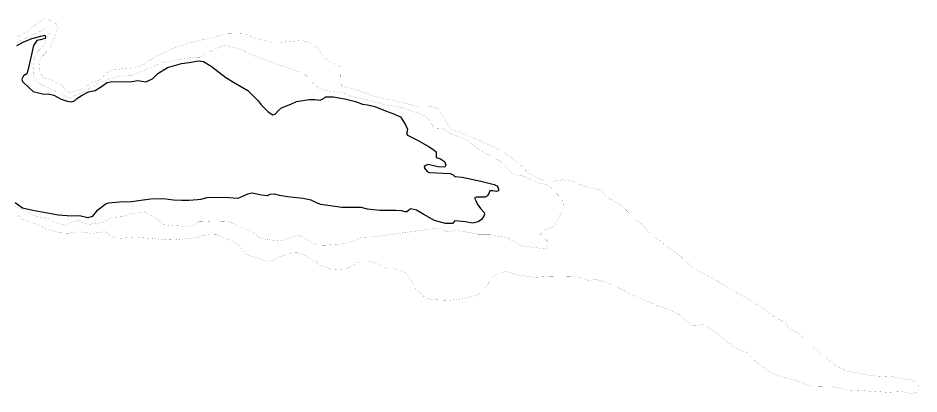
# Model space of a CAD drawing. Extents: x 523771 to 526655, y 3826081 to 3828982.
# Drawn here: x 525848 to 526655, y 3826774 to 3827111 of the extents above; entities that cross this region are included whole.
import ezdxf

# ---------------------------------------------------------------- set-up
doc = ezdxf.new("R2010")
doc.units = 0
doc.layers.get('0').update_dxf_attribs({"linetype": 'CONTINUOUS'})
doc.layers.add('DGX', color=2, linetype='CONTINUOUS')

msp = doc.modelspace()

# ---------------------------------------------------------------- linework, layer by layer
at = {"color": 5, "linetype": 'Continuous', "flags": 128}
msp.add_lwpolyline([(525846.96, 3827086.02), (525852.9, 3827089.17), (525860.38, 3827092.33), (525868.71, 3827094.56), (525872.24, 3827095.26), (525872.7, 3827093.68), (525872.52, 3827092.48), (525867.92, 3827091.31), (525864.94, 3827090.48), (525862.07, 3827086.07), (525860.21, 3827077.98), (525856.91, 3827063.81), (525855.93, 3827060.65), (525853.01, 3827058.98), (525851.47, 3827056.09), (525852.08, 3827053.86), (525853.24, 3827052.61), (525861.83, 3827044.86), (525871.26, 3827042.63), (525875.21, 3827042.99), (525880.27, 3827041.83), (525886.87, 3827038.12), (525892.17, 3827036.4), (525895.84, 3827035.84), (525898.58, 3827036.54), (525900.72, 3827038.58), (525905.61, 3827041.83), (525911.23, 3827044.57), (525917.22, 3827045.97), (525922.94, 3827049.35), (525928, 3827052.97), (525931.26, 3827053.58), (525938.78, 3827053.86), (525948.27, 3827053.63), (525953.62, 3827054.51), (525955.52, 3827054.88), (525962.49, 3827053.77), (525968.62, 3827056.37), (525973.37, 3827061.07), (525982.1, 3827066.45), (525994.52, 3827070.13), (526001.3, 3827071.01), (526009.42, 3827072.4), (526014.32, 3827071.94), (526021.05, 3827067.62), (526034.24, 3827057.59), (526041.09, 3827053.31), (526053.91, 3827045.79), (526062.98, 3827036.76), (526065.81, 3827033.19), (526072.17, 3827026.92), (526076.36, 3827024.13), (526078.4, 3827024.55), (526081.19, 3827028.03), (526083.97, 3827030.26), (526092.4, 3827033.51), (526097.37, 3827036.16), (526108.61, 3827037.92), (526113.78, 3827037.78), (526118.61, 3827037.27), (526122.04, 3827038.99), (526123.48, 3827040.15), (526127.29, 3827040.24), (526130.68, 3827040.15), (526141.99, 3827038.2), (526150.25, 3827036.06), (526156.4, 3827033.69), (526160.95, 3827033.08), (526167.59, 3827031.51), (526177.03, 3827027.74), (526183.77, 3827025.37), (526190.36, 3827022.17), (526194.92, 3827015.05), (526196.73, 3827011.25), (526196.08, 3827008.18), (526195.94, 3827007.3), (526196.83, 3827005.95), (526206.36, 3827001.2), (526216.17, 3826995.53), (526220.21, 3826992.84), (526222.53, 3826990.89), (526222.44, 3826987.27), (526222.53, 3826986), (526226.3, 3826984.61), (526229.78, 3826982.24), (526231.03, 3826979.09), (526230.29, 3826977.18), (526223.93, 3826977.69), (526215.38, 3826979.64), (526213.11, 3826978.81), (526211.67, 3826977.93), (526211.99, 3826976.44), (526214.73, 3826973.14), (526216.4, 3826972.58), (526234.89, 3826971.56), (526238.14, 3826970.26), (526238.56, 3826969.66), (526239.35, 3826968.78), (526245.64, 3826968.25), (526262.27, 3826964.82), (526274.31, 3826961.75), (526277.37, 3826960.21), (526278.3, 3826957.57), (526278.12, 3826956.08), (526276.17, 3826955.39), (526273.19, 3826955.99), (526270.59, 3826956.13), (526269.67, 3826953.76), (526268.41, 3826952.04), (526267.48, 3826950.98), (526266.14, 3826950.47), (526262.98, 3826950.47), (526261.03, 3826950.47), (526258.29, 3826950.47), (526256.71, 3826949.96), (526258.01, 3826947.43), (526258.98, 3826944.46), (526262, 3826940.23), (526265.49, 3826936.7), (526265.77, 3826935.45), (526265.03, 3826933.42), (526263.09, 3826930.36), (526259.9, 3826928.25), (526255.16, 3826927.13), (526248.44, 3826928.3), (526239.03, 3826929.16), (526237.05, 3826926.75), (526230.89, 3826926.96), (526220.81, 3826929.59), (526210.75, 3826935.15), (526204.8, 3826938.72), (526199.68, 3826939.89), (526197.95, 3826938.9), (526196.19, 3826937.35), (526194.72, 3826937.26), (526191.58, 3826938.29), (526186.13, 3826938.42), (526172, 3826938.47), (526160.95, 3826939.8), (526155.26, 3826941.05), (526147.5, 3826941.18), (526138.13, 3826941.27), (526119.22, 3826943.89), (526115.34, 3826945.23), (526110.68, 3826947.85), (526103, 3826949.15), (526089.25, 3826950.75), (526082.26, 3826951.87), (526077.69, 3826953.16), (526073.64, 3826952.73), (526071.1, 3826951.7), (526065.96, 3826952.17), (526057.86, 3826954.07), (526053.45, 3826953.21), (526047.72, 3826950.36), (526044.49, 3826949.24), (526040.83, 3826949.42), (526037.11, 3826949.98), (526022.42, 3826950.1), (526017.28, 3826949.72), (526011.55, 3826948.43), (526008.83, 3826947.99), (526001.11, 3826947.52), (525994.77, 3826947.52), (525987.23, 3826947.86), (525978.44, 3826948.81), (525967, 3826948.68), (525960.06, 3826947.65), (525949.62, 3826946.26), (525939.11, 3826945.83), (525929.23, 3826945.1), (525926.94, 3826944.41), (525918.37, 3826937.78), (525914.39, 3826933.17), (525910.77, 3826931.96), (525903.23, 3826933.81), (525895.94, 3826933.55), (525884.09, 3826934.45), (525871.41, 3826936.74), (525861.4, 3826938.42), (525852.05, 3826940.7), (525845.71, 3826945.31)], dxfattribs=at)
at = {"layer": 'DGX', "color": 5, "linetype": 'Continuous', "const_width": 0.075}
msp.add_lwpolyline([(525846.59, 3826935.55), (525852.18, 3826930.44), (525857.37, 3826928.8), (525864.16, 3826926.43), (525874.64, 3826921.69), (525877.32, 3826920.95), (525886.18, 3826918.54), (525893.38, 3826918.15), (525902.27, 3826919.66), (525914.18, 3826918.01), (525926.12, 3826919.54), (525935.29, 3826913.5), (525938.23, 3826913.6), (525953.19, 3826914.56), (525969.76, 3826913.36), (525979.44, 3826912.17), (525984.12, 3826912.58), (525990.06, 3826912.25), (526010.05, 3826914.55), (526013.51, 3826916.1), (526019.58, 3826916.86), (526025.87, 3826916.71), (526037.32, 3826912.34), (526045.54, 3826907.75), (526051.81, 3826899.99), (526054.7, 3826898.19), (526071.83, 3826892.94), (526077.9, 3826894.59), (526080.99, 3826896.8), (526091.06, 3826899.8), (526095.72, 3826900.68), (526098.15, 3826900.61), (526102.79, 3826899.45), (526114.91, 3826892.61), (526118.91, 3826889.59), (526126.7, 3826886.74), (526129.03, 3826885.5), (526141.82, 3826886.26), (526144.79, 3826887.75), (526155.17, 3826893.35), (526162.67, 3826893.19), (526172.93, 3826889.47), (526178.48, 3826886.79), (526178.95, 3826886.79), (526184.07, 3826886.67), (526186.44, 3826885.82), (526187.1, 3826885.74), (526196.12, 3826882.25), (526200.99, 3826873.94), (526202.55, 3826870.4), (526202.99, 3826869.48), (526205.07, 3826867.1), (526210.81, 3826862.09), (526211.52, 3826861.45), (526213.77, 3826860.27), (526216.6, 3826859.43), (526220.02, 3826858.68), (526232.7, 3826858.15), (526233.43, 3826858.07), (526243.84, 3826859.2), (526247.87, 3826859.66), (526258.91, 3826862.85), (526261.28, 3826863.95), (526266.43, 3826868.94), (526268.57, 3826872.16), (526272, 3826878.73), (526278.42, 3826882.19), (526285.11, 3826884.06), (526295.99, 3826880.79), (526307.26, 3826879.24), (526310.42, 3826878.76), (526321.28, 3826879.31), (526322.27, 3826879.08), (526346.44, 3826879.55), (526351.71, 3826878.34), (526356.99, 3826876.65), (526359.74, 3826875.21), (526361.62, 3826876.23), (526364.98, 3826876.78), (526365.28, 3826876.87), (526368.89, 3826875.67), (526376.03, 3826874.19), (526377.55, 3826873.36), (526390.13, 3826867.22), (526394.45, 3826864.91), (526403.61, 3826860.57), (526414.46, 3826856.05), (526421.88, 3826852.56), (526428.15, 3826850.67), (526435.47, 3826847.65), (526439.1, 3826846.15), (526450.53, 3826836.27), (526453.61, 3826835.62), (526457.37, 3826835.49), (526461.06, 3826836.66), (526474.63, 3826827.72), (526476.14, 3826826.86), (526486.47, 3826818.2), (526489.59, 3826815.66), (526502.45, 3826810.73), (526503.88, 3826807.67), (526508.09, 3826803.24), (526511.39, 3826801.21), (526520.7, 3826794.57), (526523.66, 3826792.83), (526532.26, 3826789.75), (526542.3, 3826787.22), (526558.16, 3826781.17), (526576.51, 3826780.83), (526576.93, 3826780.88), (526589.52, 3826777.98), (526606.84, 3826777.09), (526626.68, 3826775.83), (526638.69, 3826776.41), (526650.6, 3826774.37), (526654.16, 3826778.32), (526654.53, 3826782.5), (526648.66, 3826786.42), (526631.33, 3826789.64), (526613.92, 3826790.53), (526590.09, 3826794.79), (526581.55, 3826798.75), (526570.16, 3826807.73), (526568.89, 3826808.33), (526558.94, 3826816.4), (526556.93, 3826818.31), (526550.96, 3826824.38), (526548.7, 3826826.93), (526541.89, 3826831.02), (526537.77, 3826834.15), (526535.17, 3826838.09), (526534.01, 3826838.62), (526524.44, 3826843.59), (526522.12, 3826845.72), (526511.18, 3826853.47), (526508.21, 3826854.99), (526507.16, 3826855.89), (526487.43, 3826867.52), (526486.98, 3826867.81), (526476.79, 3826873.94), (526471.58, 3826876.66), (526456.74, 3826884.7), (526451.96, 3826887.87), (526445.57, 3826893.06), (526441.46, 3826897.3), (526438.44, 3826899.68), (526427.83, 3826906.94), (526422.06, 3826912.12), (526416.74, 3826915.29), (526414.62, 3826917.49), (526412.05, 3826919.66), (526406.25, 3826926.53), (526400.71, 3826930.38), (526391.72, 3826939.58), (526388.48, 3826942.39), (526387.52, 3826943.48), (526380.72, 3826947.47), (526375.39, 3826950.24), (526372.48, 3826953.76), (526370.27, 3826956.72), (526363.55, 3826958), (526356.53, 3826959.93), (526355.88, 3826959.6), (526355.24, 3826959.68), (526354.49, 3826960.09), (526352.59, 3826960.97), (526346.22, 3826964.07), (526336.97, 3826965.71), (526335.67, 3826965.94), (526327.08, 3826964.71), (526321.16, 3826964.6), (526314.19, 3826966.86), (526304.31, 3826972.55), (526296.66, 3826980.76), (526283, 3826990.61), (526277.72, 3826993.3), (526272.37, 3826996.22), (526262.52, 3827000.5), (526257.41, 3827002.62), (526251.12, 3827005.09), (526249.28, 3827005.86), (526242.93, 3827008.67), (526240.71, 3827009.49), (526236.39, 3827011.32), (526236.21, 3827011.43), (526235, 3827012.05), (526226.05, 3827026.54), (526224.44, 3827029.84), (526217.53, 3827031.84), (526206.74, 3827031.61), (526201.64, 3827032.69), (526198.97, 3827033.23), (526197.05, 3827033.94), (526188.97, 3827035.64), (526185.1, 3827037), (526175.58, 3827038.41), (526167.54, 3827040.57), (526165.36, 3827041.21), (526151.56, 3827046.52), (526149.33, 3827047.09), (526137.33, 3827049.81), (526137.38, 3827050.79), (526137.09, 3827059.19), (526137.36, 3827066.7), (526121.62, 3827075.17), (526119.56, 3827078.08), (526116.76, 3827084.23), (526114.03, 3827085.02), (526111.48, 3827087.42), (526109.03, 3827089.14), (526102.11, 3827090.54), (526081.86, 3827088.97), (526075.19, 3827089.06), (526072.82, 3827089.38), (526062.23, 3827092.31), (526060.21, 3827092.73), (526056.18, 3827094.37), (526051.77, 3827096.37), (526044.09, 3827096.75), (526031.12, 3827096.4), (526029.03, 3827095.61), (526023.43, 3827093.4), (526013.64, 3827091.24), (526013.22, 3827091.24), (526012.34, 3827091.12), (526005.71, 3827089.42), (526002.52, 3827088.88), (525994.58, 3827086.06), (525992.42, 3827085.61), (525986.77, 3827083.2), (525975.73, 3827078.38), (525970.4, 3827075.46), (525966.24, 3827072.98), (525961.67, 3827069.47), (525952.13, 3827066.05), (525943.25, 3827065.47), (525936.81, 3827064.73), (525936.42, 3827064.73), (525934.37, 3827064.55), (525930.02, 3827063.61), (525921.29, 3827055.61), (525919.65, 3827054.66), (525914.5, 3827053.15), (525913.75, 3827053.09), (525913.48, 3827052.94), (525908.67, 3827048.57), (525906.58, 3827047.45), (525898.42, 3827045.14), (525894.55, 3827043.98), (525891.8, 3827045.19), (525887.25, 3827050.91), (525879.16, 3827054.61), (525875.7, 3827056.07), (525871.55, 3827056.87), (525870.67, 3827057.32), (525867.8, 3827062.75), (525867.07, 3827065.4), (525867.56, 3827071.75), (525868.01, 3827073.88), (525869.4, 3827076.19), (525872.28, 3827079.16), (525877.04, 3827083.62), (525877.56, 3827085.07), (525880.55, 3827092.86), (525881.23, 3827094.61), (525882.49, 3827098.11), (525883.68, 3827103.08), (525883.81, 3827103.91), (525881.74, 3827106.09), (525872.04, 3827110.68), (525855.14, 3827097.89), (525854.45, 3827097.42), (525854.37, 3827097.38), (525847.6, 3827093.8)], dxfattribs=at)
at = {"layer": 'DGX', "color": 1, "linetype": 'Continuous', "const_width": 0.075}
msp.add_lwpolyline([(525845.37, 3827087.69), (525849.31, 3827089.92), (525851.43, 3827091.03), (525857.39, 3827094.17), (525859.37, 3827095.49), (525865.55, 3827097.51), (525870.01, 3827099.89), (525870.35, 3827099.87), (525870.56, 3827099.95), (525873.69, 3827101.77), (525874.21, 3827102.03), (525874.25, 3827102.05), (525874.3, 3827102.02), (525876.47, 3827099.89), (525875.86, 3827095.83), (525872.78, 3827090.9), (525872.48, 3827090.12), (525871.91, 3827088.66), (525870.86, 3827085.74), (525869.49, 3827084.45), (525863.62, 3827078.4), (525863.56, 3827078.31), (525862.62, 3827073.88), (525861.61, 3827060.62), (525861.73, 3827060.2), (525862.05, 3827059.78), (525862.12, 3827059.46), (525865.84, 3827052.81), (525872.9, 3827049.16), (525873.17, 3827049.11), (525880.09, 3827046.19), (525881.08, 3827045.4), (525886.88, 3827042.48), (525894.48, 3827039.15), (525911.87, 3827047.18), (525912.92, 3827048.03), (525915.88, 3827049.43), (525918.54, 3827051.67), (525918.71, 3827051.72), (525928.67, 3827055.72), (525931.62, 3827056.7), (525936.71, 3827057.85), (525940.48, 3827058.35), (525949.22, 3827059.63), (525949.76, 3827059.55), (525964.2, 3827065.21), (525967.27, 3827066.31), (525967.34, 3827066.36), (525968.09, 3827066.81), (525975.15, 3827069.96), (525976.8, 3827070.84), (525982.59, 3827071.82), (525991.75, 3827073.34), (525992.9, 3827073.83), (525997.43, 3827074.52), (526007.67, 3827075.75), (526011, 3827075.69), (526012.75, 3827076.62), (526016.04, 3827078.59), (526024.32, 3827082.94), (526032.37, 3827086.26), (526035.41, 3827085.8), (526050.33, 3827081.81), (526055.3, 3827078.73), (526065.68, 3827074.87), (526073.63, 3827071.87), (526099.55, 3827062.53), (526099.66, 3827062.55), (526105.93, 3827059.49), (526107.04, 3827058.27), (526111.26, 3827053.91), (526116.18, 3827048.51), (526126.32, 3827045.33), (526127.52, 3827045.19), (526127.81, 3827045.23), (526132.41, 3827044.87), (526140.6, 3827043.11), (526142.16, 3827042.76), (526149.02, 3827039.82), (526162.49, 3827037.2), (526172.63, 3827034.23), (526174.82, 3827033.64), (526191.44, 3827030.56), (526192.36, 3827030.36), (526193.55, 3827029.92), (526203.01, 3827026.62), (526205.08, 3827026.2), (526209.15, 3827024.81), (526214.37, 3827021.46), (526216.72, 3827018.27), (526218, 3827017.1), (526220.59, 3827012.06), (526228.01, 3827011.64), (526229.81, 3827010.72), (526235.56, 3827007.05), (526236.02, 3827006.86), (526246.51, 3827003), (526246.93, 3827002.81), (526249.9, 3827001.58), (526259.66, 3826993.74), (526266.42, 3826989.6), (526279.23, 3826983.03), (526283.38, 3826979.18), (526286.46, 3826975.13), (526293.13, 3826970.34), (526297.27, 3826969.73), (526298.13, 3826969.81), (526298.36, 3826969.88), (526298.89, 3826969.9), (526303.11, 3826967.85), (526307.51, 3826966.65), (526309.65, 3826965.72), (526312.13, 3826963.84), (526316.78, 3826962.47), (526317.07, 3826962.43), (526321.09, 3826961.7), (526325.04, 3826959.08), (526335.51, 3826948.13), (526335.74, 3826947.94), (526335.74, 3826947.85), (526335.74, 3826947.85), (526335.74, 3826947.82), (526336.22, 3826942.42), (526336.23, 3826940.19), (526333.13, 3826933.74), (526332.24, 3826932.75), (526330.83, 3826929.03), (526326.91, 3826923.29), (526319, 3826921.03), (526315.41, 3826917.15), (526322.37, 3826910.52), (526323.07, 3826909.29), (526322.98, 3826909.19), (526319.8, 3826903.95), (526315.63, 3826904.67), (526298.95, 3826906.8), (526287.43, 3826913.37), (526270.8, 3826917.34), (526259.93, 3826917.3), (526256.99, 3826917.96), (526242.96, 3826920.27), (526240.69, 3826920.53), (526232.35, 3826919.41), (526225.19, 3826922.82), (526224.91, 3826922.92), (526195.4, 3826918.86), (526194.45, 3826918.79), (526164.54, 3826914.87), (526156.21, 3826914.51), (526150.01, 3826911.92), (526141.26, 3826908.88), (526134.81, 3826908.17), (526133.63, 3826908), (526133.21, 3826908.12), (526122.57, 3826907.45), (526116.03, 3826907.66), (526113.59, 3826908.38), (526113.21, 3826908.68), (526105.62, 3826913.54), (526104.78, 3826913.69), (526097.74, 3826916.42), (526084.3, 3826911.29), (526074.12, 3826912.18), (526073.8, 3826912.18), (526065.32, 3826913.49), (526057.72, 3826919.55), (526042.63, 3826925.57), (526039.82, 3826927.34), (526037.46, 3826928.54), (526034.99, 3826929.03), (526019.88, 3826928.71), (526012.19, 3826928.32), (526010.78, 3826928.35), (526010.58, 3826928.33), (526009.58, 3826927.88), (526003.07, 3826924.19), (526001.31, 3826923.68), (525994.99, 3826924.57), (525987.57, 3826924.95), (525978.79, 3826925.69), (525976.8, 3826927.23), (525970.09, 3826932.66), (525961.48, 3826937.33), (525949.22, 3826935.64), (525941.49, 3826932.93), (525936.55, 3826932.6), (525931.57, 3826932.26), (525927.84, 3826929.95), (525925.5, 3826927.9), (525912.77, 3826926.27), (525908.92, 3826926.54), (525902.07, 3826929.58), (525897.23, 3826928.66), (525893.07, 3826926.22), (525890.6, 3826925.22), (525878.74, 3826928.67), (525876.94, 3826930.64), (525871.84, 3826931.92), (525863.37, 3826933.45), (525860.16, 3826934.55), (525857.13, 3826936.7), (525854.78, 3826938.32), (525845.24, 3826942.36)], dxfattribs=at)

doc.saveas('drawing.dxf')
